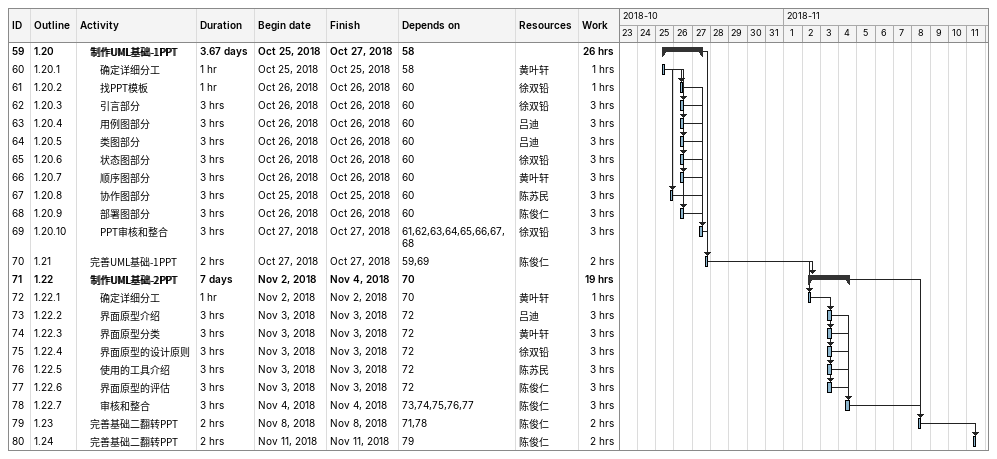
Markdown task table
| ID | WBS | Task | Duration | Start | Finish | Predecessors | Resources | Work (h) |
|---|---|---|---|---|---|---|---|---|
| 59 | 1.20 | **制作UML基础-1PPT** | 3.67d | 2018-10-25 | 2018-10-27 | 58 |  | 26 |
| 60 | 1.20.1 | 确定详细分工 | 1h | 2018-10-25 | 2018-10-25 | 58 | 黄叶轩 | 1 |
| 61 | 1.20.2 | 找PPT模板 | 1h | 2018-10-26 | 2018-10-26 | 60 | 徐双铅 | 1 |
| 62 | 1.20.3 | 引言部分 | 3h | 2018-10-26 | 2018-10-26 | 60 | 徐双铅 | 3 |
| 63 | 1.20.4 | 用例图部分 | 3h | 2018-10-26 | 2018-10-26 | 60 | 吕迪 | 3 |
| 64 | 1.20.5 | 类图部分 | 3h | 2018-10-26 | 2018-10-26 | 60 | 吕迪 | 3 |
| 65 | 1.20.6 | 状态图部分 | 3h | 2018-10-26 | 2018-10-26 | 60 | 徐双铅 | 3 |
| 66 | 1.20.7 | 顺序图部分 | 3h | 2018-10-26 | 2018-10-26 | 60 | 黄叶轩 | 3 |
| 67 | 1.20.8 | 协作图部分 | 3h | 2018-10-25 | 2018-10-25 | 60 | 陈苏民 | 3 |
| 68 | 1.20.9 | 部署图部分 | 3h | 2018-10-26 | 2018-10-26 | 60 | 陈俊仁 | 3 |
| 69 | 1.20.10 | PPT审核和整合 | 3h | 2018-10-27 | 2018-10-27 | 61, 62, 63, 64, 65, 66, 67, 68 | 徐双铅 | 3 |
| 70 | 1.21 | 完善UML基础-1PPT | 2h | 2018-10-27 | 2018-10-27 | 59, 69 | 陈俊仁 | 2 |
| 71 | 1.22 | **制作UML基础-2PPT** | 7d | 2018-11-02 | 2018-11-04 | 70 |  | 19 |
| 72 | 1.22.1 | 确定详细分工 | 1h | 2018-11-02 | 2018-11-02 | 70 | 黄叶轩 | 1 |
| 73 | 1.22.2 | 界面原型介绍 | 3h | 2018-11-03 | 2018-11-03 | 72 | 吕迪 | 3 |
| 74 | 1.22.3 | 界面原型分类 | 3h | 2018-11-03 | 2018-11-03 | 72 | 黄叶轩 | 3 |
| 75 | 1.22.4 | 界面原型的设计原则 | 3h | 2018-11-03 | 2018-11-03 | 72 | 徐双铅 | 3 |
| 76 | 1.22.5 | 使用的工具介绍 | 3h | 2018-11-03 | 2018-11-03 | 72 | 陈苏民 | 3 |
| 77 | 1.22.6 | 界面原型的评估 | 3h | 2018-11-03 | 2018-11-03 | 72 | 陈俊仁 | 3 |
| 78 | 1.22.7 | 审核和整合 | 3h | 2018-11-04 | 2018-11-04 | 73, 74, 75, 76, 77 | 陈俊仁 | 3 |
| 79 | 1.23 | 完善基础二翻转PPT | 2h | 2018-11-08 | 2018-11-08 | 71, 78 | 陈俊仁 | 2 |
| 80 | 1.24 | 完善基础二翻转PPT | 2h | 2018-11-11 | 2018-11-11 | 79 | 陈俊仁 | 2 |
